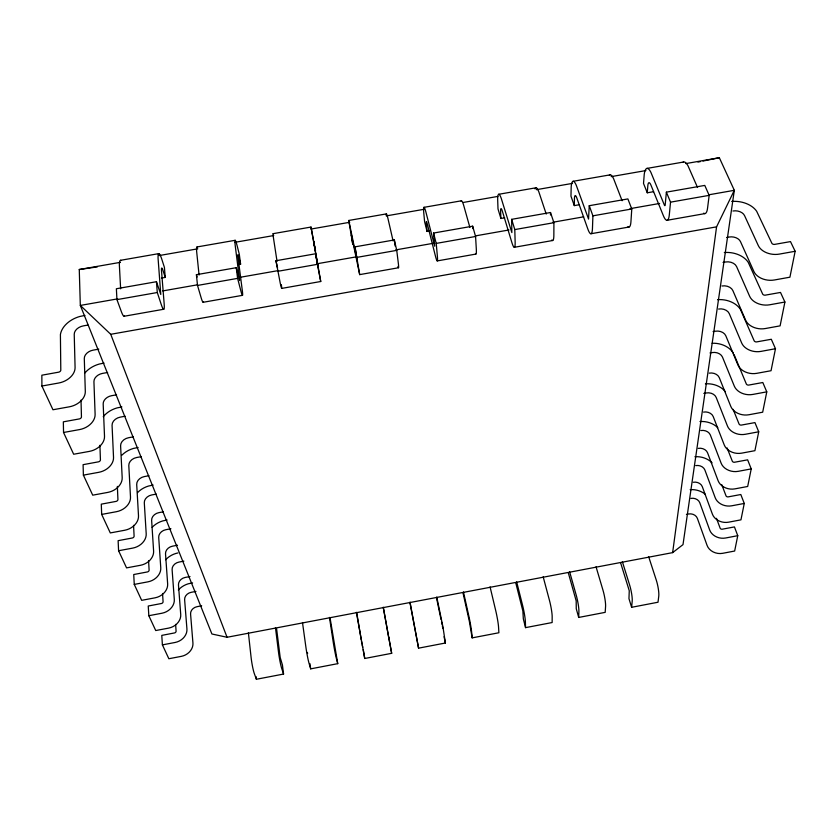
<?xml version="1.0" encoding="UTF-8"?>
<svg xmlns="http://www.w3.org/2000/svg" width="837" height="837" viewBox="0 0 837 837"><rect width="100%" height="100%" fill="white"/><g stroke="black" fill="none" stroke-linecap="round" stroke-linejoin="round"><path stroke-width="1.26" d="M550.505 214.963L550.505 212.514L511.648 219.336L511.846 232.581L501.3 198.536A24.011 3.107 80.7 0 0 497.68 199.897L498.005 208.936L500.892 218.488L504.69 217.829M550.505 212.514L553.916 222.694L553.853 235.26A17.347 2.814 80.9 0 1 551.855 240.01M579.33 204.72L574.297 205.609L574.433 198.672A9.563 1.747 81.2 0 1 576.839 198.034L587.856 229.066A17.315 3.296 81.2 0 0 592.46 228.438L592.91 215.831L589.248 205.703L627.876 198.924L631.778 208.978L630.941 221.648A17.295 3.766 81.4 0 1 628.001 226.555M589.248 205.703L588.557 219.074L576.327 185.427A23.949 4.384 81.2 0 0 571.179 187.049L570.97 196.161L574.297 205.609M596.038 566.775L602.964 590.158A12 1.82 78.4 0 1 605.58 606.386L605.182 612.36L578.691 617.444L578.901 611.491A12.011 1.59 78.6 0 0 576.243 595.253L569.631 571.786M386.401 213.895L348.757 220.466L352.795 244.488L351.341 234.789L359.69 274.62L398.517 267.756M653.54 191.694L647.273 192.792L647.817 185.814A9.542 2.249 81.7 0 1 650.924 185.061L663.385 215.726A17.274 4.237 81.7 0 0 669.307 214.879L670.531 202.156L666.378 192.154L704.775 185.416L709.169 195.356L707.558 208.12A17.242 4.698 81.9 0 1 703.687 213.173M666.378 192.154L665.174 205.086A2.438 0.596 81.7 0 1 664.452 205.211L650.914 172.391A23.886 5.639 81.7 0 0 644.249 174.274L643.517 183.46L647.273 192.792M648.685 556.772L656.239 579.978A11.98 2.27 78.1 0 1 658.761 596.195L658.008 602.232L631.621 607.296L632.197 601.29A11.99 2.04 78.2 0 0 629.633 585.063L622.383 561.763M120.476 262.316L79.264 269.514L80.321 305.432L211.907 633.996L227.057 637.271L672.634 552.629L716.566 226.848L734.321 190.313L719.339 157.733L685.859 163.581M716.472 518.323L720.176 528.262A1.8 1.454 11.3 0 0 722.111 529.225L734.447 526.923L737.753 535.69L734.656 551.028L722.697 553.309A12.555 10.253 11.7 0 1 707.077 545.41L697.357 518.323A7.041 5.723 9.4 0 0 688.652 513.981L686.424 514.41M721.735 484.613L726.056 495.922A1.862 1.486 10.4 0 0 728.054 496.896L740.808 494.521L744.26 503.445L740.954 519.84L728.588 522.183A12.973 10.431 10.8 0 1 712.413 514.169L702.295 486.653A7.271 5.817 8.7 0 0 693.287 482.258M727.102 447.921L732.344 461.281A1.925 1.507 9.6 0 0 734.415 462.265L747.629 459.837L751.228 468.898L747.682 486.475L734.896 488.871A13.423 10.609 10 0 1 718.125 480.762L707.568 452.817A7.523 5.911 8 0 0 698.246 448.37M733.139 409.356L739.102 424.108A1.998 1.538 8.9 0 0 741.258 425.102L754.943 422.601L758.72 431.798L754.911 450.683L741.655 453.152A13.905 10.787 9.2 0 1 724.246 444.939L713.218 416.575A7.784 6.005 7.3 0 0 703.54 412.086M734.122 354.679L746.374 384.089A2.072 1.559 8.1 0 0 748.613 385.093L762.81 382.519L766.776 391.852L762.674 412.202L748.927 414.744A14.428 10.965 8.5 0 1 730.816 406.447L719.286 377.665A8.077 6.1 6.6 0 0 709.232 373.135M717.529 299.677A21.406 15.589 5.7 0 1 740.473 309.47L754.21 340.91A2.155 1.58 7.4 0 0 756.543 341.925L771.306 339.267L775.481 348.726L771.044 370.718L756.763 373.333A14.993 11.132 7.8 0 1 737.91 364.953L725.815 335.794A8.391 6.183 6 0 0 715.363 331.222L713.082 331.63M724.319 252.523A22.285 15.788 5.1 0 1 748.247 262.358L762.706 294.164A2.249 1.601 6.8 0 0 765.144 295.179L780.513 292.448L784.907 302.031L780.105 325.855L765.248 328.554A15.6 11.289 7.1 0 1 745.579 320.111L732.867 290.585A8.726 6.267 5.4 0 0 721.965 285.992M731.684 201.435A23.237 15.955 4.6 0 1 756.669 211.28L771.923 243.389A2.344 1.622 6.1 0 0 774.476 244.414L790.494 241.6L795.15 251.278L789.919 277.193L774.445 279.976A16.269 11.436 6.4 0 1 753.886 271.481L740.494 241.642A9.092 6.34 4.8 0 0 729.121 237.028L726.662 237.467M359.69 274.62L355.003 246.852L394.342 239.937L396.738 250.368L398.266 262.724A17.451 0.879 80 0 1 397.952 266.448M672.634 552.629L683.002 544.625L734.321 190.313L708.573 194.843M177.904 552.954L175.896 553.445A18.937 15.265 -22.7 0 0 165.674 559.754M697.953 162.075L700.464 161.562M702.986 161.049L719.339 157.733M248.39 632.803L251.09 657.338A12.168 1.245 80.4 0 0 254.343 673.67L256.394 679.267L283.565 674.057L282.435 665.007L280.186 657.453L276.576 628.545M302.492 622.529L305.861 646.875A12.136 0.764 80.1 0 0 309.01 663.197L310.684 668.857L337.74 663.657L330.134 618.365M356.374 612.297L364.733 658.489L391.674 653.32L388.734 637.375M410.046 603.184L418.563 648.162L445.389 643.015L442.951 626.913L436.757 597.022M463.049 593.109L469.337 621.295L472.162 637.878L498.883 632.751L498.538 626.892A12.053 0.889 79 0 0 495.724 610.623L490.074 586.894M515.822 583.086L522.874 611.062L523.334 618.888L525.542 627.635L552.138 622.54L552.169 616.618A12.021 1.36 78.7 0 0 549.459 600.37L543.171 576.819M162.556 593.485L163.079 601.824A1.904 1.548 -25 0 1 161.583 603.477L148.243 606.019L148.829 615.708L161.991 613.228A13.518 10.975 -25 0 0 174.305 599.501L172.108 569.61A7.564 6.1 -22.7 0 1 178.982 562.066L183.858 561.156M201.686 605.8L197.051 606.679A7.198 5.943 -24 0 0 190.574 614.002L192.939 643.057A12.848 10.672 -26.4 0 1 181.347 656.354L168.854 658.74L162.399 644.877L161.782 635.388L174.651 632.908A1.841 1.517 -25.9 0 0 176.094 631.286L175.624 624.381M744.26 503.445L731.684 505.81A13.193 10.525 10.4 0 1 715.216 497.753L704.89 470.017A7.397 5.869 8.3 0 0 695.725 465.602M162.399 644.877L175.111 642.471A13.068 10.776 -25.9 0 0 186.933 629.026L184.621 599.69A7.313 5.995 -23.6 0 1 191.223 592.303L195.942 591.414M737.753 535.69L725.595 538.003A12.754 10.337 11.3 0 1 709.703 530.051L699.784 502.744A7.156 5.775 9 0 0 690.933 498.381M148.578 560.79L149.122 570.217A1.977 1.58 -24 0 1 147.553 571.912L133.732 574.527L134.255 584.404L147.908 581.851A14.009 11.184 -24 0 0 160.767 567.831L158.706 537.385A7.836 6.204 -21.9 0 1 165.862 529.695L170.926 528.754M751.228 468.898L738.213 471.336A13.664 10.703 9.6 0 1 721.128 463.175L710.351 435.01A7.648 5.964 7.6 0 0 700.851 430.542M189.999 576.536L185.207 577.436A7.439 6.047 -23.1 0 0 178.469 584.906L180.729 614.515A13.287 10.871 -25.4 0 1 168.666 628.106L155.734 630.543L148.829 615.708M192.594 582.887L188.189 583.818A18.309 15.003 -23.6 0 0 178.333 590.012M167.086 519.997L162.734 520.917A19.607 15.537 -21.9 0 0 152.114 527.362M133.554 525.343L134.108 536.245A2.051 1.601 -23.2 0 1 132.476 537.971L118.122 540.671L118.582 550.736L132.759 548.099A14.532 11.383 -23.2 0 0 146.203 533.786L144.299 502.775A8.119 6.309 -21.1 0 1 151.79 494.929L156.278 494.102M758.72 431.798L745.223 434.298A14.166 10.881 8.9 0 1 727.468 426.043L716.2 397.47A7.931 6.058 7 0 0 706.344 392.961L703.823 393.421M177.507 545.243L172.537 546.163A7.7 6.152 -22.3 0 0 165.517 553.78L167.651 583.944A13.758 11.08 -24.5 0 1 155.075 597.817L141.673 600.338L134.255 584.404M148.934 475.73L144.351 476.577A8.276 6.361 -20.8 0 0 136.703 484.497L138.503 515.78A14.815 11.488 -22.7 0 1 124.744 530.25L110.296 532.928L101.675 514.42L101.287 504.156L116.217 501.373A2.134 1.632 -22.3 0 0 117.933 499.605L117.358 486.402M153.129 485.073L148.609 486.015A20.329 15.798 -21.2 0 0 137.561 492.595M101.675 514.42L116.416 511.7A15.108 11.592 -22.3 0 0 130.499 497.073L128.804 465.508A8.433 6.414 -20.4 0 1 136.63 457.515L141.307 456.657M766.776 391.852L752.777 394.436A14.71 11.048 8.1 0 1 734.3 386.098L722.488 357.117A8.234 6.141 6.3 0 0 712.245 352.565L710.006 352.973M163.372 511.815L158.957 512.621A7.972 6.257 -21.5 0 0 151.633 520.394L153.61 551.123A14.26 11.289 -23.6 0 1 140.47 565.289L126.565 567.884L118.582 550.736M133.376 436.851L128.616 437.709A8.6 6.466 -20.1 0 0 120.601 445.786L122.181 477.624A15.401 11.687 -21.9 0 1 107.753 492.407L92.719 495.169L83.386 475.123L83.093 464.671L98.64 461.804A2.218 1.664 -21.5 0 0 100.43 459.994L99.917 445.274M138.105 447.481L133.418 448.454A21.113 16.06 -20.4 0 0 121.899 455.171M83.386 475.123L98.745 472.319A15.725 11.791 -21.5 0 0 113.529 457.389L112.064 425.28A8.778 6.518 -19.7 0 1 120.277 417.119L125.131 416.24M775.481 348.726L760.927 351.394A15.296 11.216 7.4 0 1 741.666 342.971L729.268 313.624A8.548 6.225 5.7 0 0 718.596 309.041M116.552 394.813L111.593 395.702A8.956 6.56 -19.4 0 0 103.181 403.926L104.51 436.307A16.049 11.885 -21.1 0 1 89.35 451.394L73.666 454.24L63.539 432.478L63.34 421.838L79.567 418.877A2.312 1.684 -20.8 0 0 81.451 417.035L81.022 400.107M121.899 406.918L117.023 407.922A21.961 16.311 -19.7 0 0 103.223 416.732M63.539 432.478L79.557 429.58A16.395 11.98 -20.8 0 0 95.115 414.346L93.932 381.693A9.144 6.612 -19.1 0 1 102.564 373.386L107.628 372.486M784.907 302.031L769.747 304.773A15.924 11.373 6.8 0 1 749.649 296.298L736.602 266.605A8.904 6.309 5.1 0 0 725.47 262.002L723.063 262.431M104.029 363.091L99.268 364.053A22.881 16.541 -19.1 0 0 84.83 373.04M84.966 315.434L80.007 316.428A23.886 16.761 -18.4 0 0 60.41 334.538L60.798 370.268A2.417 1.716 -20 0 1 58.799 372.141L41.85 375.206L41.913 386.024L58.663 383.022A17.127 12.147 -20 0 0 75.079 367.485L74.231 334.329A9.542 6.696 -18.4 0 1 83.313 325.886L87.948 325.059M795.15 251.278L779.341 254.103A16.625 11.509 6.1 0 1 758.312 245.597L744.553 215.611A9.28 6.372 4.6 0 0 732.93 210.997M124.2 316.24L163.749 309.251M203.182 302.283L242.489 295.335M281.671 288.409L320.738 281.504L314.105 244.08M437.238 260.914L475.824 254.092M514.305 247.292L552.671 240.512M590.912 233.753L629.047 227.015M667.068 220.288L704.963 213.592M117.661 298.861L80.321 305.432L110.735 334.298L716.566 226.848M98.797 349.134L93.137 350.138A9.333 6.654 -18.7 0 0 84.296 358.518L85.311 391.423A16.75 12.063 -20.4 0 1 69.335 406.813L52.961 409.753L41.913 386.024M120.559 260.307L158.873 253.611M197.072 246.946L235.166 240.303M273.134 233.669L310.998 227.057L315.507 251.027L313.645 241.391L313.959 243.274M423.93 207.346L461.344 200.817M498.653 194.299L535.858 187.812M572.947 181.336L609.932 174.881M646.813 168.446L683.578 162.022M159.114 255.567L197.752 248.819M235.092 242.301L273.73 235.553M311.082 229.035L349.72 222.286M387.071 215.758L424.411 209.24M463.049 202.491L497.827 196.423M536.465 189.675L572.518 183.376M611.156 176.628L645.934 170.56M161.457 278.072L165.245 277.403L164.408 267.359L161.604 258.623A24.346 2.804 78.6 0 0 158.088 258.507L160.777 294.446L156.456 281.713L116.374 288.755L116.939 299.625L121.344 311.615A17.64 2.616 78.4 0 0 124.504 316.009M238.085 264.618L240.596 264.178L239.298 254.249L237.049 245.44A24.263 1.465 79.1 0 0 235.155 245.042L239.633 280.562L236.243 267.704L196.413 274.703L197.511 285.438L201.079 297.543A17.587 1.601 78.8 0 0 203.464 301.582M475.562 253.967A17.399 1.852 80.5 0 0 476.305 248.955L475.573 236.484L472.664 226.178L433.566 233.052L434.696 246.204L425.824 211.719A24.085 1.82 80.2 0 0 423.752 212.807L424.621 221.784L427.058 231.451L429.611 231.002M281.703 287.75A17.525 0.607 79.3 0 1 280.322 283.555L275.948 260.736L315.539 253.778L318.018 266.752L310.998 227.057M162.713 290.931L197.48 284.81M239.957 277.329L278.585 270.539M317.202 263.739L355.83 256.938M395.734 249.907L433.064 243.337M475.552 235.867L509.022 229.966M552.797 222.265L583.692 216.825M630.041 208.664L659.65 203.454M116.939 299.625L157.283 292.521L161.269 304.574A17.619 2.113 78.6 0 0 164.167 303.862L161.51 270.822A9.72 1.119 78.6 0 1 163.11 270.759L165.245 277.403M197.511 285.438L237.603 278.376L240.763 290.533A17.556 1.099 79.1 0 0 242.259 290.073L238.032 257.409A9.688 0.586 79.1 0 1 238.89 257.482L240.596 264.178M277.57 271.345L317.411 264.325L320.738 281.504M357.137 257.336L396.738 250.368M427.058 231.451L426.389 224.619A9.615 0.722 80.2 0 1 427.372 224.232L435.407 255.976A17.42 1.371 80.2 0 0 437.343 255.829L436.213 243.41L475.573 236.484M500.892 218.488L500.631 211.604A9.594 1.245 80.7 0 1 502.326 211.102L511.857 242.479A17.368 2.333 80.7 0 0 515.142 242.092L514.797 229.579L553.916 222.694M592.91 215.831L631.778 208.978M670.531 202.156L709.169 195.356M79.264 269.514L97.291 266.919M348.757 220.466L357.033 259.878L355.003 246.852M697.535 187.478L688.045 165.904A23.854 6.257 82 0 0 682.814 162.451M622.111 200.723L613.678 178.898A23.917 5.012 81.5 0 0 609.336 175.278M110.735 334.298L227.057 637.271M546.226 214.052L538.871 191.966A23.98 3.746 81 0 0 535.063 188.953M283.565 674.057L281.703 668.428A12.157 1.004 80.2 0 1 278.501 652.096L275.467 627.656M620.73 563.155L629.257 590.723L628.964 598.664L631.621 607.296M511.648 219.336L514.797 229.579M196.413 274.703L197.103 277.057M568.386 573.104L576.18 600.872L576.264 608.75L578.691 617.444M469.892 227.465L463.614 205.117A24.053 2.469 80.5 0 0 461.082 201.162M337.74 663.657L336.265 657.976A12.126 0.523 79.9 0 1 333.157 641.665L329.464 617.403M433.566 233.052L436.213 243.41M516.649 581.851L522.623 605.496A12.032 1.119 78.9 0 1 525.385 621.755L525.542 627.635M393.097 240.951L387.918 218.352A24.116 1.172 80 0 0 386.317 216.03M275.948 260.736L277.549 267.871M362.243 645.065L362.745 647.304M463.447 591.958L468.772 615.77A12.063 0.659 79.2 0 1 471.629 632.05L472.162 637.878M361.992 643.956L361.469 641.184M436.569 598.141L441.026 619.453M441.559 621.964L442.082 624.465M444.07 636.695L445.389 643.015M307.608 653.53L307.409 652.473M442.344 625.72L442.836 628.493M410.025 602.106L418.563 648.162M391.674 653.32L388.692 637.156M388.65 636.947L383.461 608.237M388.671 637.292L383.22 607.191M315.539 253.778L317.411 264.325M363.248 649.533L364.733 658.489M356.824 613.291L361.26 639.907M277.037 261.343L273.521 238.336A24.231 0.795 79.3 0 1 273.291 233.941M309.962 663.699L310.684 668.857M236.243 267.704L237.603 278.376M394.342 239.937L395.095 245.963M256.112 676.673L256.394 679.267M199.07 275.038L196.674 251.77A24.304 2.134 78.8 0 1 197.406 247.187M156.456 281.713L157.283 292.521M472.664 226.178L472.811 228.606M120.633 288.817L119.377 265.277A24.378 3.484 78.3 0 1 121.062 260.516M699.973 421.545A19.157 14.93 7.6 0 1 717.759 427.676M712.12 343.264A20.601 15.38 6.3 0 1 733.285 353.047M281.347 284.706A17.525 0.607 79.3 0 1 281.64 286.997M705.403 383.838A19.847 15.16 7 0 1 725.376 391.685M694.909 456.74A18.508 14.689 8.3 0 1 712.067 462.809M690.169 489.655A17.912 14.459 9 0 1 705.162 494.196"/></g></svg>
